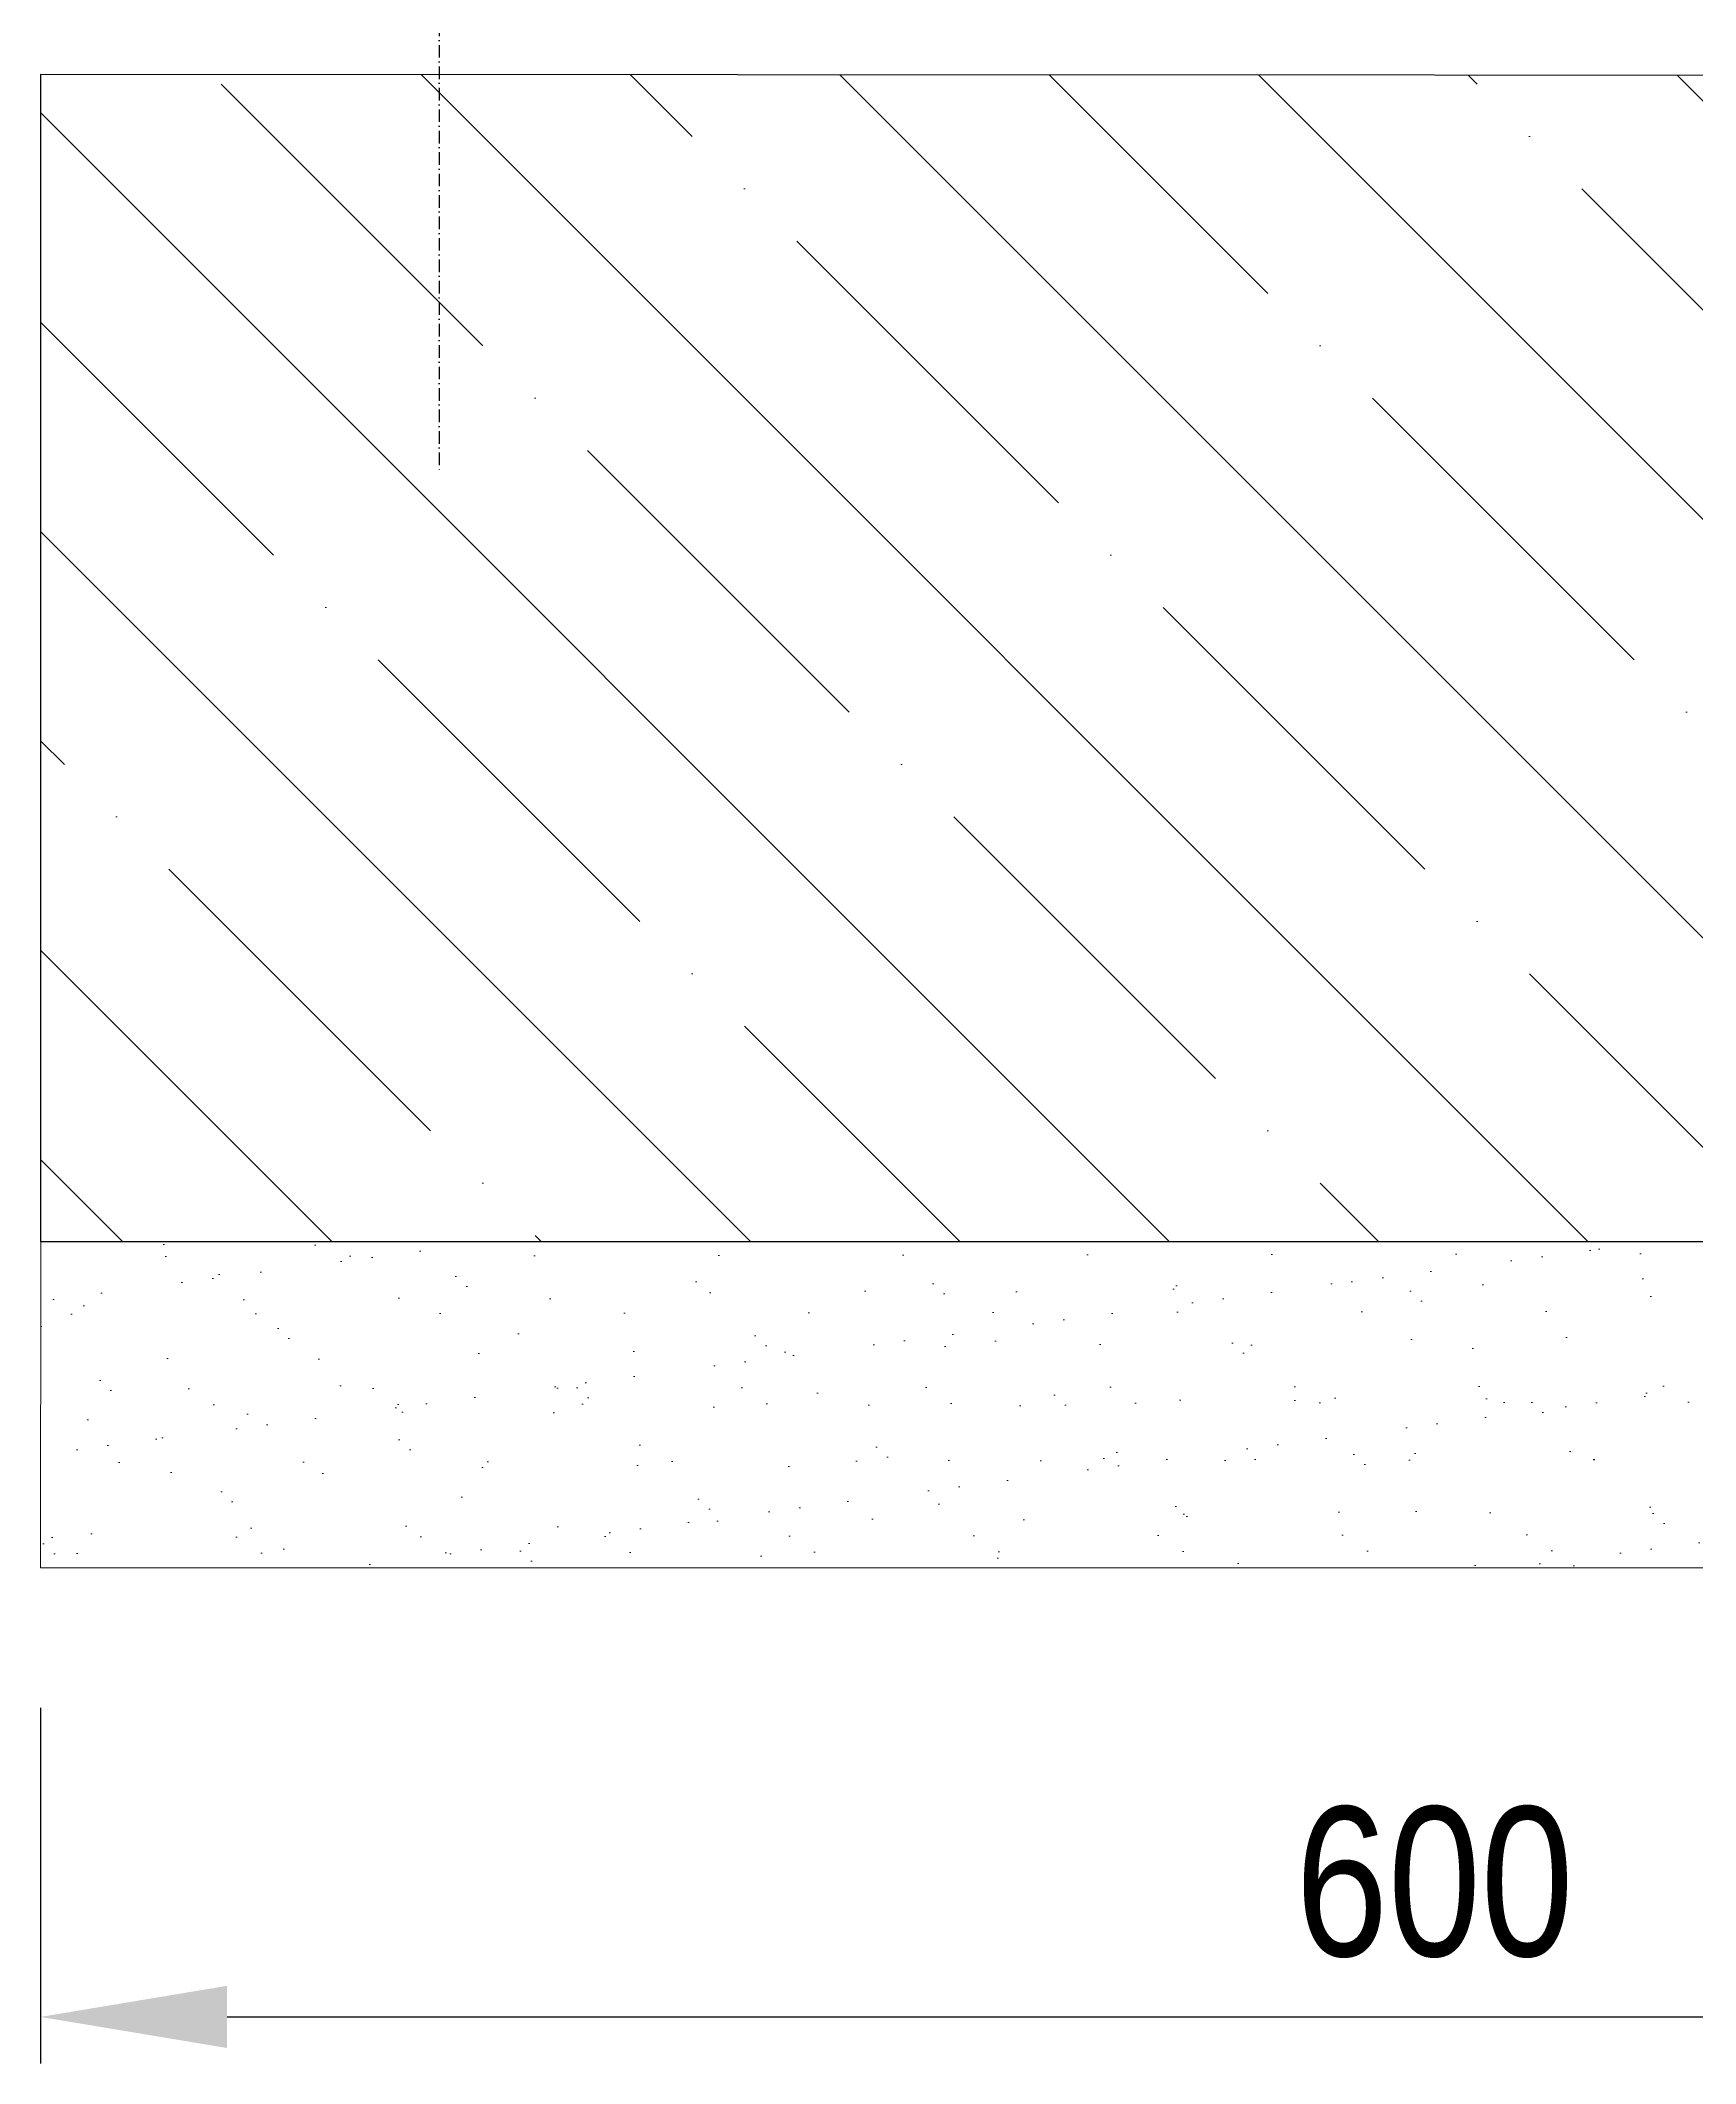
# Model space of a CAD drawing. Header units: millimetres. Extents: x 22162 to 28102, y 3160 to 7360.
# Drawn here: x 23412.5 to 23767.6, y 5129.2 to 5563.2 of the extents above; entities that cross this region are included whole.
import ezdxf

# ---------------------------------------------------------------- set-up
doc = ezdxf.new("R2010")
doc.units = ezdxf.units.MM
doc.header["$LTSCALE"] = 0.3
doc.linetypes.add('DashDot', pattern=[15, 9, -3, 0, -3])
doc.layers.add('SRAFY', color=251, linetype='Continuous', lineweight=13)
doc.styles.add('SEACAD_Arial', font='arial.ttf', dxfattribs={"width": 0.8})
doc.dimstyles.new('ISO-25', dxfattribs={"dimtxt": 1.6, "dimasz": 2, "dimexe": 0.5, "dimexo": 1.5, "dimtad": 1, "dimdec": 0, "dimtxsty": 'SEACAD_Arial', "dimcen": 2, "dimadec": 0, "dimazin": 0, "dimtfac": 1, "dimtdec": 0, "dimtmove": 0, "dimatfit": 3, "dimfxl": 1, "dimarcsym": 0})

# ---------------------------------------------------------------- blocks, each defined once
blk = doc.blocks.new('*D134')
at = {"color": 0, "lineweight": -2, "transparency": 16777216}
for p, q in [((23412.56, 5205.53), (23412.56, 5129.23)), ((24010.6, 5205.53), (24010.6, 5129.23)), ((23452.56, 5139.23), (23970.6, 5139.23))]:
    blk.add_line(p, q, dxfattribs=at)
at = {"color": 0, "transparency": 16777216}
for points in [[(23452.56, 5145.9), (23452.56, 5132.56), (23412.56, 5139.23)], [(23970.6, 5145.9), (23970.6, 5132.56), (24010.6, 5139.23)]]:
    blk.add_solid(points, dxfattribs=at)
at = {"layer": 'Defpoints', "color": 0, "transparency": 16777216}
for p in [(23412.56, 5235.53), (24010.6, 5235.53), (24010.6, 5139.23)]:
    blk.add_point(p, dxfattribs=at)
at = {"color": 0, "transparency": 16777216, "insert": (23711.58, 5168.07), "char_height": 32, "attachment_point": 5, "style": 'SEACAD_Arial'}
blk.add_mtext('600', dxfattribs=at)

msp = doc.modelspace()

# ---------------------------------------------------------------- hatches: boundary and pattern name
at = {"layer": 'SRAFY'}
h = msp.add_hatch(dxfattribs=at)
h.set_pattern_fill('ANSI35', color=256, scale=10, angle=90)
h.set_pattern_definition([(135, (16525.25, 42.105), (-44.9013, -44.9013), []), (135, (16525.25, 87.006), (-44.9013, -44.9013), [79.375, -15.875, 0, -15.875])])
h.paths.add_polyline_path([(23412.53, 5555.89), (23412.53, 5305.54), (24010.62, 5305.5), (24010.59, 5555.5)])
h = msp.add_hatch(dxfattribs=at)
h.set_pattern_fill('AR-SAND', color=256, scale=0.5)
h.set_pattern_definition([(37.5, (18023.116, 45.44), (-0.800016, 24.47066), [0, -19.304, 0, -21.59, 0, -20.6375]), (7.5, (18023.116, 45.44), (22.47616, 35.84126), [0, -10.414, 0, -17.399, 0, -6.6675]), (327.5, (18007.495, 45.44), (39.54962, 0.07186), [0, -6.35, 0, -22.86, 0, -29.845]), (317.5, (18007.495, 45.44), (38.17782, 11.14647), [0, -3.175, 0, -14.986, 0, -17.145])])
h.paths.add_polyline_path([(24010.6, 5235.56), (24010.61, 5305.55), (23412.56, 5305.55), (23412.55, 5235.56)])

# ---------------------------------------------------------------- linework, layer by layer
at = {"linetype": 'DashDot', "lineweight": 30}
msp.add_line((23498.06, 5681.77), (23498.06, 5471.11), dxfattribs=at)
msp.add_lwpolyline([(23412.55, 5305.52), (24010.61, 5305.53), (24010.61, 5555.53), (23412.51, 5555.86)], close=True)
at = {"color": 7, "linetype": 'Continuous'}
msp.add_circle((23460.53, 5305.55), 0.01, dxfattribs=at)
at = {"layer": 'SRAFY'}
for p, q in [((23412.57, 5305.52), (23412.56, 5235.53)), ((23412.56, 5235.56), (24010.6, 5235.56))]:
    msp.add_line(p, q, dxfattribs=at)

# ---------------------------------------------------------------- dimensions: what is measured, and where the dimension line sits
dim = msp.add_linear_dim(base=(24010.6, 5139.23), p1=(23412.56, 5235.53), p2=(24010.6, 5235.53), dimstyle='ISO-25', override={"dimscale": 0, "dimrnd": 10, "dimtix": 0, "dimtofl": 1, "dimtmove": 0, "dimatfit": 3})
dim.commit()
dim.dimension.update_dxf_attribs({"geometry": '*D134', "text_midpoint": (23711.58, 5168.07)})

doc.saveas('drawing.dxf')
